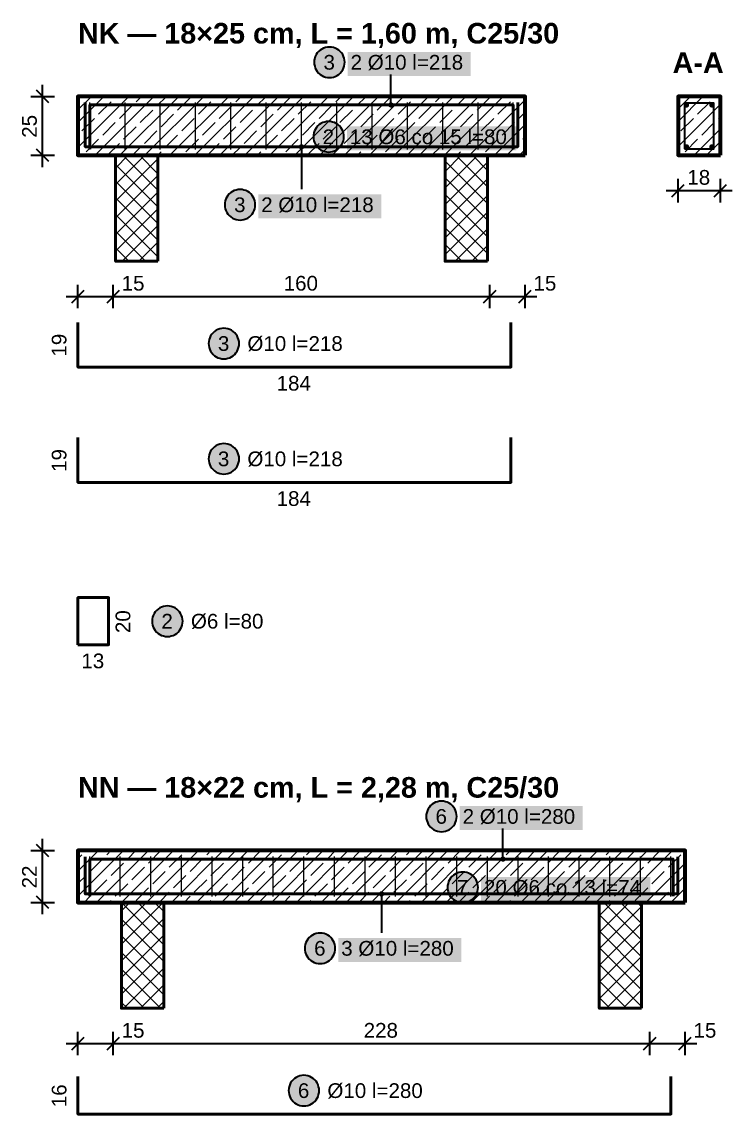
# Model space of a CAD drawing. Header units: metres. Extents: x 0.1 to 13.6, y -9.2 to -0.1.
# Drawn here: x 4.792 to 7.81, y -4.7 to -0.058 of the extents above; entities that cross this region are included whole.
import ezdxf

# ---------------------------------------------------------------- set-up
doc = ezdxf.new("R2010")
doc.units = ezdxf.units.M
for name, color, linetype, lineweight in [('A-KRESKOWANIE', 8, 'Continuous', 18), ('A-MASKA', 7, 'Continuous', 18), ('A-OPISY', 2, 'Continuous', 25), ('K-KONSTR', 7, 'Continuous', 50), ('K-WYMIARY', 1, 'Continuous', 25), ('K-ZBROJENIE', 1, 'Continuous', 100), ('K-ZBROJENIE-OPIS', 2, 'Continuous', 25)]:
    doc.layers.add(name, color=color, linetype=linetype, lineweight=lineweight)
doc.styles.add('PL_ARIAL', font='arial.ttf')
doc.styles.add('PL_ARIAL_B', font='arialbd.ttf')

msp = doc.modelspace()

# ---------------------------------------------------------------- hatches: boundary and pattern name
at = {"layer": 'A-MASKA', "true_color": 0xffffff}
for points in [[(6.1762, -0.2873), (6.6988, -0.2873), (6.6988, -0.186), (6.1762, -0.186)], [(6.1728, -0.6038), (6.8922, -0.6038), (6.8922, -0.5025), (6.1728, -0.5025)], [(5.7962, -0.8927), (6.3188, -0.8927), (6.3188, -0.7915), (5.7962, -0.7915)], [(6.6522, -3.4923), (7.1748, -3.4923), (7.1748, -3.391), (6.6522, -3.391)], [(6.7428, -3.7938), (7.4622, -3.7938), (7.4622, -3.6925), (6.7428, -3.6925)], [(6.1362, -4.0528), (6.6588, -4.0528), (6.6588, -3.9515), (6.1362, -3.9515)]]:
    msp.add_hatch(color=7, dxfattribs=at).paths.add_polyline_path(points)
at = {"layer": 'K-ZBROJENIE', "true_color": 0x000000}
for points in [[(7.6273, -0.411), (7.6272, -0.4121), (7.627, -0.4132), (7.6268, -0.4143), (7.6264, -0.4153), (7.6259, -0.4163), (7.6254, -0.4173), (7.6247, -0.4181), (7.624, -0.419), (7.6231, -0.4197), (7.6223, -0.4204), (7.6213, -0.4209), (7.6203, -0.4214), (7.6193, -0.4218), (7.6182, -0.422), (7.6171, -0.4222), (7.616, -0.4223), (7.6149, -0.4222), (7.6138, -0.422), (7.6127, -0.4218), (7.6117, -0.4214), (7.6107, -0.4209), (7.6097, -0.4204), (7.6089, -0.4197), (7.608, -0.419), (7.6073, -0.4181), (7.6066, -0.4173), (7.6061, -0.4163), (7.6056, -0.4153), (7.6052, -0.4143), (7.605, -0.4132), (7.6048, -0.4121), (7.6048, -0.411), (7.6048, -0.4099), (7.605, -0.4088), (7.6052, -0.4077), (7.6056, -0.4067), (7.6061, -0.4057), (7.6066, -0.4047), (7.6073, -0.4039), (7.608, -0.403), (7.6089, -0.4023), (7.6097, -0.4016), (7.6107, -0.4011), (7.6117, -0.4006), (7.6127, -0.4002), (7.6138, -0.4), (7.6149, -0.3998), (7.616, -0.3998), (7.6171, -0.3998), (7.6182, -0.4), (7.6193, -0.4002), (7.6203, -0.4006), (7.6213, -0.4011), (7.6223, -0.4016), (7.6231, -0.4023), (7.624, -0.403), (7.6247, -0.4039), (7.6254, -0.4047), (7.6259, -0.4057), (7.6264, -0.4067), (7.6268, -0.4077), (7.627, -0.4088), (7.6272, -0.4099)], [(7.7353, -0.411), (7.7352, -0.4121), (7.735, -0.4132), (7.7348, -0.4143), (7.7344, -0.4153), (7.7339, -0.4163), (7.7334, -0.4173), (7.7327, -0.4181), (7.732, -0.419), (7.7311, -0.4197), (7.7303, -0.4204), (7.7293, -0.4209), (7.7283, -0.4214), (7.7273, -0.4218), (7.7262, -0.422), (7.7251, -0.4222), (7.724, -0.4223), (7.7229, -0.4222), (7.7218, -0.422), (7.7207, -0.4218), (7.7197, -0.4214), (7.7187, -0.4209), (7.7177, -0.4204), (7.7169, -0.4197), (7.716, -0.419), (7.7153, -0.4181), (7.7146, -0.4173), (7.7141, -0.4163), (7.7136, -0.4153), (7.7132, -0.4143), (7.713, -0.4132), (7.7128, -0.4121), (7.7128, -0.411), (7.7128, -0.4099), (7.713, -0.4088), (7.7132, -0.4077), (7.7136, -0.4067), (7.7141, -0.4057), (7.7146, -0.4047), (7.7153, -0.4039), (7.716, -0.403), (7.7169, -0.4023), (7.7177, -0.4016), (7.7187, -0.4011), (7.7197, -0.4006), (7.7207, -0.4002), (7.7218, -0.4), (7.7229, -0.3998), (7.724, -0.3998), (7.7251, -0.3998), (7.7262, -0.4), (7.7273, -0.4002), (7.7283, -0.4006), (7.7293, -0.4011), (7.7303, -0.4016), (7.7311, -0.4023), (7.732, -0.403), (7.7327, -0.4039), (7.7334, -0.4047), (7.7339, -0.4057), (7.7344, -0.4067), (7.7348, -0.4077), (7.735, -0.4088), (7.7352, -0.4099)], [(7.6273, -0.589), (7.6272, -0.5901), (7.627, -0.5912), (7.6268, -0.5923), (7.6264, -0.5933), (7.6259, -0.5943), (7.6254, -0.5953), (7.6247, -0.5961), (7.624, -0.597), (7.6231, -0.5977), (7.6223, -0.5984), (7.6213, -0.5989), (7.6203, -0.5994), (7.6193, -0.5998), (7.6182, -0.6), (7.6171, -0.6002), (7.616, -0.6002), (7.6149, -0.6002), (7.6138, -0.6), (7.6127, -0.5998), (7.6117, -0.5994), (7.6107, -0.5989), (7.6097, -0.5984), (7.6089, -0.5977), (7.608, -0.597), (7.6073, -0.5961), (7.6066, -0.5953), (7.6061, -0.5943), (7.6056, -0.5933), (7.6052, -0.5923), (7.605, -0.5912), (7.6048, -0.5901), (7.6048, -0.589), (7.6048, -0.5879), (7.605, -0.5868), (7.6052, -0.5857), (7.6056, -0.5847), (7.6061, -0.5837), (7.6066, -0.5827), (7.6073, -0.5819), (7.608, -0.581), (7.6089, -0.5803), (7.6097, -0.5796), (7.6107, -0.5791), (7.6117, -0.5786), (7.6127, -0.5782), (7.6138, -0.578), (7.6149, -0.5778), (7.616, -0.5777), (7.6171, -0.5778), (7.6182, -0.578), (7.6193, -0.5782), (7.6203, -0.5786), (7.6213, -0.5791), (7.6223, -0.5796), (7.6231, -0.5803), (7.624, -0.581), (7.6247, -0.5819), (7.6254, -0.5827), (7.6259, -0.5837), (7.6264, -0.5847), (7.6268, -0.5857), (7.627, -0.5868), (7.6272, -0.5879)], [(7.7353, -0.589), (7.7352, -0.5901), (7.735, -0.5912), (7.7348, -0.5923), (7.7344, -0.5933), (7.7339, -0.5943), (7.7334, -0.5953), (7.7327, -0.5961), (7.732, -0.597), (7.7311, -0.5977), (7.7303, -0.5984), (7.7293, -0.5989), (7.7283, -0.5994), (7.7273, -0.5998), (7.7262, -0.6), (7.7251, -0.6002), (7.724, -0.6002), (7.7229, -0.6002), (7.7218, -0.6), (7.7207, -0.5998), (7.7197, -0.5994), (7.7187, -0.5989), (7.7177, -0.5984), (7.7169, -0.5977), (7.716, -0.597), (7.7153, -0.5961), (7.7146, -0.5953), (7.7141, -0.5943), (7.7136, -0.5933), (7.7132, -0.5923), (7.713, -0.5912), (7.7128, -0.5901), (7.7128, -0.589), (7.7128, -0.5879), (7.713, -0.5868), (7.7132, -0.5857), (7.7136, -0.5847), (7.7141, -0.5837), (7.7146, -0.5827), (7.7153, -0.5819), (7.716, -0.581), (7.7169, -0.5803), (7.7177, -0.5796), (7.7187, -0.5791), (7.7197, -0.5786), (7.7207, -0.5782), (7.7218, -0.578), (7.7229, -0.5778), (7.724, -0.5777), (7.7251, -0.5778), (7.7262, -0.578), (7.7273, -0.5782), (7.7283, -0.5786), (7.7293, -0.5791), (7.7303, -0.5796), (7.7311, -0.5803), (7.732, -0.581), (7.7327, -0.5819), (7.7334, -0.5827), (7.7339, -0.5837), (7.7344, -0.5847), (7.7348, -0.5857), (7.735, -0.5868), (7.7352, -0.5879)]]:
    msp.add_hatch(color=7, dxfattribs=at).paths.add_polyline_path(points)
at = {"layer": 'K-ZBROJENIE-OPIS', "true_color": 0xffffff}
for points in [[(6.1637, -0.2298), (6.1632, -0.2213), (6.1615, -0.2129), (6.1588, -0.2049), (6.155, -0.1973), (6.1503, -0.1902), (6.1447, -0.1838), (6.1383, -0.1782), (6.1312, -0.1735), (6.1236, -0.1697), (6.1156, -0.167), (6.1072, -0.1653), (6.0987, -0.1648), (6.0903, -0.1653), (6.0819, -0.167), (6.0739, -0.1697), (6.0662, -0.1735), (6.0592, -0.1782), (6.0528, -0.1838), (6.0472, -0.1902), (6.0425, -0.1973), (6.0387, -0.2049), (6.036, -0.2129), (6.0343, -0.2213), (6.0337, -0.2298), (6.0343, -0.2382), (6.036, -0.2466), (6.0387, -0.2546), (6.0425, -0.2623), (6.0472, -0.2693), (6.0528, -0.2757), (6.0592, -0.2813), (6.0662, -0.286), (6.0739, -0.2898), (6.0819, -0.2925), (6.0903, -0.2942), (6.0987, -0.2948), (6.1072, -0.2942), (6.1156, -0.2925), (6.1236, -0.2898), (6.1312, -0.286), (6.1383, -0.2813), (6.1447, -0.2757), (6.1503, -0.2693), (6.155, -0.2623), (6.1588, -0.2546), (6.1615, -0.2466), (6.1632, -0.2382)], [(6.1603, -0.5463), (6.1597, -0.5378), (6.1581, -0.5294), (6.1553, -0.5214), (6.1516, -0.5138), (6.1468, -0.5067), (6.1412, -0.5003), (6.1348, -0.4947), (6.1278, -0.49), (6.1202, -0.4862), (6.1121, -0.4835), (6.1038, -0.4818), (6.0953, -0.4813), (6.0868, -0.4818), (6.0785, -0.4835), (6.0704, -0.4862), (6.0628, -0.49), (6.0557, -0.4947), (6.0493, -0.5003), (6.0437, -0.5067), (6.039, -0.5138), (6.0352, -0.5214), (6.0325, -0.5294), (6.0308, -0.5378), (6.0303, -0.5463), (6.0308, -0.5547), (6.0325, -0.5631), (6.0352, -0.5711), (6.039, -0.5788), (6.0437, -0.5858), (6.0493, -0.5922), (6.0557, -0.5978), (6.0628, -0.6025), (6.0704, -0.6063), (6.0785, -0.609), (6.0868, -0.6107), (6.0953, -0.6113), (6.1038, -0.6107), (6.1121, -0.609), (6.1202, -0.6063), (6.1278, -0.6025), (6.1348, -0.5978), (6.1412, -0.5922), (6.1468, -0.5858), (6.1516, -0.5788), (6.1553, -0.5711), (6.1581, -0.5631), (6.1597, -0.5547)], [(5.7837, -0.8352), (5.7832, -0.8268), (5.7815, -0.8184), (5.7788, -0.8104), (5.775, -0.8027), (5.7703, -0.7957), (5.7647, -0.7893), (5.7583, -0.7837), (5.7512, -0.779), (5.7436, -0.7752), (5.7356, -0.7725), (5.7272, -0.7708), (5.7187, -0.7702), (5.7103, -0.7708), (5.7019, -0.7725), (5.6939, -0.7752), (5.6862, -0.779), (5.6792, -0.7837), (5.6728, -0.7893), (5.6672, -0.7957), (5.6625, -0.8027), (5.6587, -0.8104), (5.656, -0.8184), (5.6543, -0.8268), (5.6537, -0.8352), (5.6543, -0.8437), (5.656, -0.8521), (5.6587, -0.8601), (5.6625, -0.8678), (5.6672, -0.8748), (5.6728, -0.8812), (5.6792, -0.8868), (5.6862, -0.8915), (5.6939, -0.8953), (5.7019, -0.898), (5.7103, -0.8997), (5.7187, -0.9002), (5.7272, -0.8997), (5.7356, -0.898), (5.7436, -0.8953), (5.7512, -0.8915), (5.7583, -0.8868), (5.7647, -0.8812), (5.7703, -0.8748), (5.775, -0.8678), (5.7788, -0.8601), (5.7815, -0.8521), (5.7832, -0.8437)], [(5.715, -1.425), (5.7144, -1.4165), (5.7128, -1.4082), (5.7101, -1.4001), (5.7063, -1.3925), (5.7016, -1.3854), (5.696, -1.379), (5.6896, -1.3734), (5.6825, -1.3687), (5.6749, -1.3649), (5.6668, -1.3622), (5.6585, -1.3606), (5.65, -1.36), (5.6415, -1.3606), (5.6332, -1.3622), (5.6251, -1.3649), (5.6175, -1.3687), (5.6104, -1.3734), (5.604, -1.379), (5.5984, -1.3854), (5.5937, -1.3925), (5.5899, -1.4001), (5.5872, -1.4082), (5.5856, -1.4165), (5.585, -1.425), (5.5856, -1.4335), (5.5872, -1.4418), (5.5899, -1.4499), (5.5937, -1.4575), (5.5984, -1.4646), (5.604, -1.471), (5.6104, -1.4766), (5.6175, -1.4813), (5.6251, -1.4851), (5.6332, -1.4878), (5.6415, -1.4894), (5.65, -1.49), (5.6585, -1.4894), (5.6668, -1.4878), (5.6749, -1.4851), (5.6825, -1.4813), (5.6896, -1.4766), (5.696, -1.471), (5.7016, -1.4646), (5.7063, -1.4575), (5.7101, -1.4499), (5.7128, -1.4418), (5.7144, -1.4335)], [(5.715, -1.915), (5.7144, -1.9065), (5.7128, -1.8982), (5.7101, -1.8901), (5.7063, -1.8825), (5.7016, -1.8754), (5.696, -1.869), (5.6896, -1.8634), (5.6825, -1.8587), (5.6749, -1.8549), (5.6668, -1.8522), (5.6585, -1.8506), (5.65, -1.85), (5.6415, -1.8506), (5.6332, -1.8522), (5.6251, -1.8549), (5.6175, -1.8587), (5.6104, -1.8634), (5.604, -1.869), (5.5984, -1.8754), (5.5937, -1.8825), (5.5899, -1.8901), (5.5872, -1.8982), (5.5856, -1.9065), (5.585, -1.915), (5.5856, -1.9235), (5.5872, -1.9318), (5.5899, -1.9399), (5.5937, -1.9475), (5.5984, -1.9546), (5.604, -1.961), (5.6104, -1.9666), (5.6175, -1.9713), (5.6251, -1.9751), (5.6332, -1.9778), (5.6415, -1.9794), (5.65, -1.98), (5.6585, -1.9794), (5.6668, -1.9778), (5.6749, -1.9751), (5.6825, -1.9713), (5.6896, -1.9666), (5.696, -1.961), (5.7016, -1.9546), (5.7063, -1.9475), (5.7101, -1.9399), (5.7128, -1.9318), (5.7144, -1.9235)], [(5.475, -2.605), (5.4744, -2.5965), (5.4728, -2.5882), (5.4701, -2.5801), (5.4663, -2.5725), (5.4616, -2.5654), (5.456, -2.559), (5.4496, -2.5534), (5.4425, -2.5487), (5.4349, -2.5449), (5.4268, -2.5422), (5.4185, -2.5406), (5.41, -2.54), (5.4015, -2.5406), (5.3932, -2.5422), (5.3851, -2.5449), (5.3775, -2.5487), (5.3704, -2.5534), (5.364, -2.559), (5.3584, -2.5654), (5.3537, -2.5725), (5.3499, -2.5801), (5.3472, -2.5882), (5.3456, -2.5965), (5.345, -2.605), (5.3456, -2.6135), (5.3472, -2.6218), (5.3499, -2.6299), (5.3537, -2.6375), (5.3584, -2.6446), (5.364, -2.651), (5.3704, -2.6566), (5.3775, -2.6613), (5.3851, -2.6651), (5.3932, -2.6678), (5.4015, -2.6694), (5.41, -2.67), (5.4185, -2.6694), (5.4268, -2.6678), (5.4349, -2.6651), (5.4425, -2.6613), (5.4496, -2.6566), (5.456, -2.651), (5.4616, -2.6446), (5.4663, -2.6375), (5.4701, -2.6299), (5.4728, -2.6218), (5.4744, -2.6135)], [(6.6397, -3.4348), (6.6392, -3.4263), (6.6375, -3.4179), (6.6348, -3.4099), (6.631, -3.4022), (6.6263, -3.3952), (6.6207, -3.3888), (6.6143, -3.3832), (6.6072, -3.3785), (6.5996, -3.3747), (6.5916, -3.372), (6.5832, -3.3703), (6.5747, -3.3698), (6.5663, -3.3703), (6.5579, -3.372), (6.5499, -3.3747), (6.5422, -3.3785), (6.5352, -3.3832), (6.5288, -3.3888), (6.5232, -3.3952), (6.5185, -3.4022), (6.5147, -3.4099), (6.512, -3.4179), (6.5103, -3.4263), (6.5097, -3.4348), (6.5103, -3.4432), (6.512, -3.4516), (6.5147, -3.4596), (6.5185, -3.4673), (6.5232, -3.4743), (6.5288, -3.4807), (6.5352, -3.4863), (6.5422, -3.491), (6.5499, -3.4948), (6.5579, -3.4975), (6.5663, -3.4992), (6.5747, -3.4998), (6.5832, -3.4992), (6.5916, -3.4975), (6.5996, -3.4948), (6.6072, -3.491), (6.6143, -3.4863), (6.6207, -3.4807), (6.6263, -3.4743), (6.631, -3.4673), (6.6348, -3.4596), (6.6375, -3.4516), (6.6392, -3.4432)], [(6.7303, -3.7363), (6.7297, -3.7278), (6.7281, -3.7194), (6.7253, -3.7114), (6.7216, -3.7038), (6.7168, -3.6967), (6.7112, -3.6903), (6.7048, -3.6847), (6.6978, -3.68), (6.6902, -3.6762), (6.6821, -3.6735), (6.6738, -3.6718), (6.6653, -3.6713), (6.6568, -3.6718), (6.6485, -3.6735), (6.6404, -3.6762), (6.6328, -3.68), (6.6257, -3.6847), (6.6193, -3.6903), (6.6137, -3.6967), (6.609, -3.7038), (6.6052, -3.7114), (6.6025, -3.7194), (6.6008, -3.7278), (6.6003, -3.7363), (6.6008, -3.7447), (6.6025, -3.7531), (6.6052, -3.7611), (6.609, -3.7688), (6.6137, -3.7758), (6.6193, -3.7822), (6.6257, -3.7878), (6.6328, -3.7925), (6.6404, -3.7963), (6.6485, -3.799), (6.6568, -3.8007), (6.6653, -3.8013), (6.6738, -3.8007), (6.6821, -3.799), (6.6902, -3.7963), (6.6978, -3.7925), (6.7048, -3.7878), (6.7112, -3.7822), (6.7168, -3.7758), (6.7216, -3.7688), (6.7253, -3.7611), (6.7281, -3.7531), (6.7297, -3.7447)], [(6.1237, -3.9953), (6.1232, -3.9868), (6.1215, -3.9784), (6.1188, -3.9704), (6.115, -3.9628), (6.1103, -3.9557), (6.1047, -3.9493), (6.0983, -3.9437), (6.0912, -3.939), (6.0836, -3.9352), (6.0756, -3.9325), (6.0672, -3.9308), (6.0587, -3.9303), (6.0503, -3.9308), (6.0419, -3.9325), (6.0339, -3.9352), (6.0262, -3.939), (6.0192, -3.9437), (6.0128, -3.9493), (6.0072, -3.9557), (6.0025, -3.9628), (5.9987, -3.9704), (5.996, -3.9784), (5.9943, -3.9868), (5.9937, -3.9953), (5.9943, -4.0037), (5.996, -4.0121), (5.9987, -4.0201), (6.0025, -4.0278), (6.0072, -4.0348), (6.0128, -4.0412), (6.0192, -4.0468), (6.0262, -4.0515), (6.0339, -4.0553), (6.0419, -4.058), (6.0503, -4.0597), (6.0587, -4.0603), (6.0672, -4.0597), (6.0756, -4.058), (6.0836, -4.0553), (6.0912, -4.0515), (6.0983, -4.0468), (6.1047, -4.0412), (6.1103, -4.0348), (6.115, -4.0278), (6.1188, -4.0201), (6.1215, -4.0121), (6.1232, -4.0037)], [(6.055, -4.6), (6.0544, -4.5915), (6.0528, -4.5832), (6.0501, -4.5751), (6.0463, -4.5675), (6.0416, -4.5604), (6.036, -4.554), (6.0296, -4.5484), (6.0225, -4.5437), (6.0149, -4.5399), (6.0068, -4.5372), (5.9985, -4.5356), (5.99, -4.535), (5.9815, -4.5356), (5.9732, -4.5372), (5.9651, -4.5399), (5.9575, -4.5437), (5.9504, -4.5484), (5.944, -4.554), (5.9384, -4.5604), (5.9337, -4.5675), (5.9299, -4.5751), (5.9272, -4.5832), (5.9256, -4.5915), (5.925, -4.6), (5.9256, -4.6085), (5.9272, -4.6168), (5.9299, -4.6249), (5.9337, -4.6325), (5.9384, -4.6396), (5.944, -4.646), (5.9504, -4.6516), (5.9575, -4.6563), (5.9651, -4.6601), (5.9732, -4.6628), (5.9815, -4.6644), (5.99, -4.665), (5.9985, -4.6644), (6.0068, -4.6628), (6.0149, -4.6601), (6.0225, -4.6563), (6.0296, -4.6516), (6.036, -4.646), (6.0416, -4.6396), (6.0463, -4.6325), (6.0501, -4.6249), (6.0528, -4.6168), (6.0544, -4.6085)]]:
    msp.add_hatch(color=7, dxfattribs=at).paths.add_polyline_path(points)
at = {"layer": 'K-ZBROJENIE-OPIS', "true_color": 0x000000}
for points in [[(6.3713, -0.411), (6.3709, -0.4081), (6.3697, -0.4054), (6.368, -0.403), (6.3656, -0.4013), (6.3629, -0.4001), (6.36, -0.3998), (6.3571, -0.4001), (6.3544, -0.4013), (6.352, -0.403), (6.3503, -0.4054), (6.3491, -0.4081), (6.3488, -0.411), (6.3491, -0.4139), (6.3503, -0.4166), (6.352, -0.419), (6.3544, -0.4207), (6.3571, -0.4219), (6.36, -0.4223), (6.3629, -0.4219), (6.3656, -0.4207), (6.368, -0.419), (6.3697, -0.4166), (6.3709, -0.4139)], [(5.9913, -0.589), (5.9909, -0.5861), (5.9897, -0.5834), (5.988, -0.581), (5.9856, -0.5793), (5.9829, -0.5781), (5.98, -0.5777), (5.9771, -0.5781), (5.9744, -0.5793), (5.972, -0.581), (5.9703, -0.5834), (5.9691, -0.5861), (5.9688, -0.589), (5.9691, -0.5919), (5.9703, -0.5946), (5.972, -0.597), (5.9744, -0.5987), (5.9771, -0.5999), (5.98, -0.6002), (5.9829, -0.5999), (5.9856, -0.5987), (5.988, -0.597), (5.9897, -0.5946), (5.9909, -0.5919)], [(6.8473, -3.616), (6.8469, -3.6131), (6.8457, -3.6104), (6.844, -3.608), (6.8416, -3.6063), (6.8389, -3.6051), (6.836, -3.6048), (6.8331, -3.6051), (6.8304, -3.6063), (6.828, -3.608), (6.8263, -3.6104), (6.8251, -3.6131), (6.8247, -3.616), (6.8251, -3.6189), (6.8263, -3.6216), (6.828, -3.624), (6.8304, -3.6257), (6.8331, -3.6269), (6.836, -3.6273), (6.8389, -3.6269), (6.8416, -3.6257), (6.844, -3.624), (6.8457, -3.6216), (6.8469, -3.6189)], [(6.3313, -3.764), (6.3309, -3.7611), (6.3297, -3.7584), (6.328, -3.756), (6.3256, -3.7543), (6.3229, -3.7531), (6.32, -3.7528), (6.3171, -3.7531), (6.3144, -3.7543), (6.312, -3.756), (6.3103, -3.7584), (6.3091, -3.7611), (6.3087, -3.764), (6.3091, -3.7669), (6.3103, -3.7696), (6.312, -3.772), (6.3144, -3.7737), (6.3171, -3.7749), (6.32, -3.7753), (6.3229, -3.7749), (6.3256, -3.7737), (6.328, -3.772), (6.3297, -3.7696), (6.3309, -3.7669)]]:
    msp.add_hatch(color=7, dxfattribs=at).paths.add_polyline_path(points)

# ---------------------------------------------------------------- linework, layer by layer
at = {"layer": 'A-KRESKOWANIE', "lineweight": 25, "ltscale": 0.025}
for points in [[(5.03, -0.5915), (5.2465, -0.375)], [(5.03, -0.4854), (5.1404, -0.375)], [(5.03, -0.3794), (5.0344, -0.375)], [(5.03, -0.4324), (5.0823, -0.3801)], [(5.1026, -0.625), (5.3526, -0.375)], [(5.1177, -0.4508), (5.1707, -0.3977)], [(5.1884, -0.3801), (5.1935, -0.375)], [(5.2061, -0.4685), (5.2591, -0.4154)], [(5.2086, -0.625), (5.4586, -0.375)], [(5.2768, -0.3977), (5.2995, -0.375)], [(5.3147, -0.625), (5.5647, -0.375)], [(5.3652, -0.4154), (5.4056, -0.375)], [(5.4208, -0.625), (5.6708, -0.375)], [(5.4536, -0.4331), (5.5066, -0.3801)], [(5.5268, -0.625), (5.7768, -0.375)], [(5.5419, -0.4508), (5.595, -0.3977)], [(5.6127, -0.3801), (5.6177, -0.375)], [(5.6303, -0.4685), (5.6834, -0.4154)], [(5.6329, -0.625), (5.8829, -0.375)], [(5.701, -0.3977), (5.7238, -0.375)], [(5.739, -0.625), (5.989, -0.375)], [(5.7894, -0.4154), (5.8299, -0.375)], [(5.845, -0.625), (6.095, -0.375)], [(5.8778, -0.4331), (5.9309, -0.3801)], [(5.9511, -0.625), (6.2011, -0.375)], [(5.9662, -0.4508), (6.0192, -0.3977)], [(6.0369, -0.3801), (6.042, -0.375)], [(6.0546, -0.4685), (6.1076, -0.4154)], [(6.0572, -0.625), (6.3072, -0.375)], [(6.1253, -0.3977), (6.1481, -0.375)], [(6.1632, -0.625), (6.4132, -0.375)], [(6.2137, -0.4154), (6.2541, -0.375)], [(6.2693, -0.625), (6.5193, -0.375)], [(6.3021, -0.4331), (6.3551, -0.3801)], [(6.3754, -0.625), (6.6254, -0.375)], [(6.3905, -0.4508), (6.4435, -0.3977)], [(6.4612, -0.3801), (6.4663, -0.375)], [(6.4789, -0.4685), (6.5319, -0.4154)], [(6.4814, -0.625), (6.7314, -0.375)], [(6.5496, -0.3977), (6.5723, -0.375)], [(6.5875, -0.625), (6.8375, -0.375)], [(6.638, -0.4154), (6.6784, -0.375)], [(6.6936, -0.625), (6.93, -0.3886)], [(6.7264, -0.4331), (6.7794, -0.3801)], [(6.8147, -0.4508), (6.8678, -0.3977)], [(6.8855, -0.3801), (6.8905, -0.375)], [(7.58, -0.481), (7.686, -0.375)], [(7.58, -0.428), (7.6279, -0.3801)], [(7.58, -0.5871), (7.76, -0.4071)], [(7.6633, -0.4508), (7.7163, -0.3977)], [(7.734, -0.3801), (7.7391, -0.375)], [(5.2945, -0.4861), (5.3475, -0.4331)], [(5.3829, -0.5038), (5.4359, -0.4508)], [(5.7187, -0.4861), (5.7718, -0.4331)], [(5.8071, -0.5038), (5.8601, -0.4508)], [(6.143, -0.4861), (6.196, -0.4331)], [(6.2314, -0.5038), (6.2844, -0.4508)], [(6.5673, -0.4861), (6.6203, -0.4331)], [(6.6556, -0.5038), (6.7087, -0.4508)], [(6.9031, -0.4685), (6.93, -0.4416)], [(7.7517, -0.4685), (7.76, -0.4601)], [(5.047, -0.5215), (5.1, -0.4685)], [(5.1354, -0.5392), (5.1884, -0.4861)], [(5.2238, -0.5568), (5.2768, -0.5038)], [(5.4712, -0.5215), (5.5243, -0.4685)], [(5.5596, -0.5392), (5.6127, -0.4861)], [(5.648, -0.5568), (5.701, -0.5038)], [(5.8955, -0.5215), (5.9485, -0.4685)], [(5.9839, -0.5392), (6.0369, -0.4861)], [(6.0723, -0.5568), (6.1253, -0.5038)], [(6.3198, -0.5215), (6.3728, -0.4685)], [(6.4082, -0.5392), (6.4612, -0.4861)], [(6.4965, -0.5568), (6.5496, -0.5038)], [(6.744, -0.5215), (6.7971, -0.4685)], [(6.7996, -0.625), (6.93, -0.4946)], [(6.8324, -0.5392), (6.8855, -0.4861)], [(7.5926, -0.5215), (7.6456, -0.4685)], [(7.6809, -0.5392), (7.734, -0.4861)], [(5.0647, -0.6099), (5.1177, -0.5568)], [(5.3121, -0.5745), (5.3652, -0.5215)], [(5.4005, -0.5922), (5.4536, -0.5392)], [(5.4889, -0.6099), (5.5419, -0.5568)], [(5.7364, -0.5745), (5.7894, -0.5215)], [(5.8248, -0.5922), (5.8778, -0.5392)], [(5.9132, -0.6099), (5.9662, -0.5568)], [(6.1607, -0.5745), (6.2137, -0.5215)], [(6.2491, -0.5922), (6.3021, -0.5392)], [(6.3374, -0.6099), (6.3905, -0.5568)], [(6.5849, -0.5745), (6.638, -0.5215)], [(6.6733, -0.5922), (6.7264, -0.5392)], [(6.7617, -0.6099), (6.8147, -0.5568)], [(6.9208, -0.5568), (6.93, -0.5477)], [(7.6102, -0.6099), (7.6633, -0.5568)], [(7.6481, -0.625), (7.76, -0.5131)], [(5.1556, -0.625), (5.2061, -0.5745)], [(5.2617, -0.625), (5.2945, -0.5922)], [(5.5799, -0.625), (5.6303, -0.5745)], [(5.6859, -0.625), (5.7187, -0.5922)], [(6.0041, -0.625), (6.0546, -0.5745)], [(6.1102, -0.625), (6.143, -0.5922)], [(6.4284, -0.625), (6.4789, -0.5745)], [(6.5345, -0.625), (6.5673, -0.5922)], [(6.8527, -0.625), (6.9031, -0.5745)], [(6.9057, -0.625), (6.93, -0.6007)], [(7.7012, -0.625), (7.7517, -0.5745)], [(5.19, -0.7497), (5.3147, -0.625)], [(5.19, -0.679), (5.244, -0.625)], [(5.19, -0.8204), (5.37, -0.6404)], [(5.37, -0.7738), (5.2212, -0.625)], [(5.37, -0.7031), (5.2919, -0.625)], [(5.37, -0.6324), (5.3626, -0.625)], [(5.3677, -0.625), (5.3829, -0.6099)], [(5.792, -0.625), (5.8071, -0.6099)], [(6.2163, -0.625), (6.2314, -0.6099)], [(6.59, -0.7639), (6.7289, -0.625)], [(6.59, -0.6932), (6.6582, -0.625)], [(6.77, -0.7596), (6.6354, -0.625)], [(6.6405, -0.625), (6.6556, -0.6099)], [(6.77, -0.6889), (6.7061, -0.625)], [(7.7542, -0.625), (7.76, -0.6192)], [(5.37, -0.8445), (5.19, -0.6645)], [(6.77, -0.8303), (6.59, -0.6503)], [(6.59, -0.8346), (6.77, -0.6546)], [(5.19, -0.8911), (5.37, -0.7111)], [(5.37, -0.9152), (5.19, -0.7352)], [(6.77, -0.901), (6.59, -0.721)], [(6.59, -0.9053), (6.77, -0.7253)], [(5.19, -0.9618), (5.37, -0.7818)], [(5.37, -0.9859), (5.19, -0.8059)], [(6.77, -0.9717), (6.59, -0.7917)], [(6.59, -0.976), (6.77, -0.796)], [(5.19, -1.0325), (5.37, -0.8525)], [(5.37, -1.0566), (5.19, -0.8766)], [(6.77, -1.0424), (6.59, -0.8624)], [(6.59, -1.0468), (6.77, -0.8668)], [(5.2183, -1.075), (5.37, -0.9233)], [(5.3176, -1.075), (5.19, -0.9474)], [(6.7319, -1.075), (6.59, -0.9331)], [(6.6325, -1.075), (6.77, -0.9375)], [(5.2469, -1.075), (5.19, -1.0181)], [(5.289, -1.075), (5.37, -0.994)], [(6.6611, -1.075), (6.59, -1.0039)], [(6.7032, -1.075), (6.77, -1.0082)], [(5.3597, -1.075), (5.37, -1.0647)], [(6.5904, -1.075), (6.59, -1.0746)], [(5.03, -3.7735), (5.2235, -3.58)], [(5.03, -3.6674), (5.1174, -3.58)], [(5.03, -3.6144), (5.047, -3.5974)], [(5.0823, -3.6681), (5.1354, -3.6151)], [(5.1095, -3.8), (5.3295, -3.58)], [(5.153, -3.5974), (5.1704, -3.58)], [(5.2156, -3.8), (5.4356, -3.58)], [(5.2414, -3.6151), (5.2765, -3.58)], [(5.3217, -3.8), (5.5417, -3.58)], [(5.3298, -3.6328), (5.3826, -3.58)], [(5.4182, -3.6504), (5.4712, -3.5974)], [(5.4277, -3.8), (5.6477, -3.58)], [(5.5066, -3.6681), (5.5596, -3.6151)], [(5.5338, -3.8), (5.7538, -3.58)], [(5.5773, -3.5974), (5.5947, -3.58)], [(5.6399, -3.8), (5.8599, -3.58)], [(5.6657, -3.6151), (5.7008, -3.58)], [(5.7459, -3.8), (5.9659, -3.58)], [(5.7541, -3.6328), (5.8068, -3.58)], [(5.8425, -3.6504), (5.8955, -3.5974)], [(5.852, -3.8), (6.072, -3.58)], [(5.9309, -3.6681), (5.9839, -3.6151)], [(5.9581, -3.8), (6.1781, -3.58)], [(6.0016, -3.5974), (6.019, -3.58)], [(6.0641, -3.8), (6.2841, -3.58)], [(6.09, -3.6151), (6.125, -3.58)], [(6.1702, -3.8), (6.3902, -3.58)], [(6.1783, -3.6328), (6.2311, -3.58)], [(6.2667, -3.6504), (6.3198, -3.5974)], [(6.2763, -3.8), (6.4963, -3.58)], [(6.3551, -3.6681), (6.4082, -3.6151)], [(6.3823, -3.8), (6.6023, -3.58)], [(6.4258, -3.5974), (6.4432, -3.58)], [(6.4884, -3.8), (6.7084, -3.58)], [(6.5142, -3.6151), (6.5493, -3.58)], [(6.5945, -3.8), (6.8145, -3.58)], [(6.6026, -3.6328), (6.6554, -3.58)], [(6.691, -3.6504), (6.744, -3.5974)], [(6.7005, -3.8), (6.9205, -3.58)], [(6.7794, -3.6681), (6.8324, -3.6151)], [(6.8066, -3.8), (7.0266, -3.58)], [(6.8501, -3.5974), (6.8675, -3.58)], [(6.9127, -3.8), (7.1327, -3.58)], [(6.9385, -3.6151), (6.9736, -3.58)], [(7.0187, -3.8), (7.2387, -3.58)], [(7.0269, -3.6328), (7.0796, -3.58)], [(7.1153, -3.6504), (7.1683, -3.5974)], [(7.1248, -3.8), (7.3448, -3.58)], [(7.2037, -3.6681), (7.2567, -3.6151)], [(7.2309, -3.8), (7.4509, -3.58)], [(7.2744, -3.5974), (7.2918, -3.58)], [(7.3369, -3.8), (7.5569, -3.58)], [(7.3627, -3.6151), (7.3978, -3.58)], [(7.4511, -3.6328), (7.5039, -3.58)], [(7.5395, -3.6504), (7.5926, -3.5974)], [(5.1707, -3.6858), (5.2238, -3.6328)], [(5.2591, -3.7035), (5.3121, -3.6504)], [(5.595, -3.6858), (5.648, -3.6328)], [(5.6834, -3.7035), (5.7364, -3.6504)], [(6.0192, -3.6858), (6.0723, -3.6328)], [(6.1076, -3.7035), (6.1607, -3.6504)], [(6.4435, -3.6858), (6.4965, -3.6328)], [(6.5319, -3.7035), (6.5849, -3.6504)], [(6.8678, -3.6858), (6.9208, -3.6328)], [(6.9562, -3.7035), (7.0092, -3.6504)], [(7.292, -3.6858), (7.3451, -3.6328)], [(7.3804, -3.7035), (7.4335, -3.6504)], [(7.443, -3.8), (7.61, -3.633)], [(5.03, -3.7204), (5.0647, -3.6858)], [(5.1, -3.7565), (5.153, -3.7035)], [(5.3475, -3.7211), (5.4005, -3.6681)], [(5.4359, -3.7388), (5.4889, -3.6858)], [(5.5243, -3.7565), (5.5773, -3.7035)], [(5.7718, -3.7211), (5.8248, -3.6681)], [(5.8601, -3.7388), (5.9132, -3.6858)], [(5.9485, -3.7565), (6.0016, -3.7035)], [(6.196, -3.7211), (6.2491, -3.6681)], [(6.2844, -3.7388), (6.3374, -3.6858)], [(6.3728, -3.7565), (6.4258, -3.7035)], [(6.6203, -3.7211), (6.6733, -3.6681)], [(6.7087, -3.7388), (6.7617, -3.6858)], [(6.7971, -3.7565), (6.8501, -3.7035)], [(7.0446, -3.7211), (7.0976, -3.6681)], [(7.1329, -3.7388), (7.186, -3.6858)], [(7.2213, -3.7565), (7.2744, -3.7035)], [(7.4688, -3.7211), (7.5218, -3.6681)], [(7.5572, -3.7388), (7.61, -3.686)], [(5.1884, -3.7742), (5.2414, -3.7211)], [(5.2768, -3.7919), (5.3298, -3.7388)], [(5.3747, -3.8), (5.4182, -3.7565)], [(5.6127, -3.7742), (5.6657, -3.7211)], [(5.701, -3.7919), (5.7541, -3.7388)], [(5.799, -3.8), (5.8425, -3.7565)], [(6.0369, -3.7742), (6.09, -3.7211)], [(6.1253, -3.7919), (6.1783, -3.7388)], [(6.2232, -3.8), (6.2667, -3.7565)], [(6.4612, -3.7742), (6.5142, -3.7211)], [(6.5496, -3.7919), (6.6026, -3.7388)], [(6.6475, -3.8), (6.691, -3.7565)], [(6.8855, -3.7742), (6.9385, -3.7211)], [(6.9738, -3.7919), (7.0269, -3.7388)], [(7.0718, -3.8), (7.1153, -3.7565)], [(7.3097, -3.7742), (7.3627, -3.7211)], [(7.3981, -3.7919), (7.4511, -3.7388)], [(7.496, -3.8), (7.5395, -3.7565)], [(7.5491, -3.8), (7.61, -3.7391)], [(5.0565, -3.8), (5.0823, -3.7742)], [(5.1626, -3.8), (5.1707, -3.7919)], [(5.215, -3.9774), (5.3924, -3.8)], [(5.215, -3.9067), (5.3217, -3.8)], [(5.215, -3.836), (5.251, -3.8)], [(5.395, -3.9808), (5.215, -3.8008)], [(5.395, -3.9101), (5.2849, -3.8)], [(5.395, -3.8394), (5.3556, -3.8)], [(5.4808, -3.8), (5.5066, -3.7742)], [(5.5868, -3.8), (5.595, -3.7919)], [(5.905, -3.8), (5.9309, -3.7742)], [(6.0111, -3.8), (6.0192, -3.7919)], [(6.3293, -3.8), (6.3551, -3.7742)], [(6.4354, -3.8), (6.4435, -3.7919)], [(6.7536, -3.8), (6.7794, -3.7742)], [(6.8596, -3.8), (6.8678, -3.7919)], [(7.1778, -3.8), (7.2037, -3.7742)], [(7.245, -3.9273), (7.3723, -3.8)], [(7.245, -3.8566), (7.3016, -3.8)], [(7.425, -3.9602), (7.2648, -3.8)], [(7.2839, -3.8), (7.292, -3.7919)], [(7.425, -3.8895), (7.3355, -3.8)], [(7.425, -3.8188), (7.4062, -3.8)], [(7.6021, -3.8), (7.61, -3.7921)], [(7.245, -3.998), (7.425, -3.818)], [(7.425, -4.0309), (7.245, -3.8509)], [(5.215, -4.0481), (5.395, -3.8681)], [(5.395, -4.0515), (5.215, -3.8715)], [(7.245, -4.0687), (7.425, -3.8887)], [(5.215, -4.1188), (5.395, -3.9388)], [(5.395, -4.1222), (5.215, -3.9422)], [(7.425, -4.1016), (7.245, -3.9216)], [(7.245, -4.1394), (7.425, -3.9594)], [(5.215, -4.1895), (5.395, -4.0095)], [(5.395, -4.1929), (5.215, -4.0129)], [(7.425, -4.1723), (7.245, -3.9923)], [(7.245, -4.2101), (7.425, -4.0301)], [(5.3814, -4.25), (5.215, -4.0836)], [(5.2252, -4.25), (5.395, -4.0802)], [(7.425, -4.243), (7.245, -4.063)], [(7.2758, -4.25), (7.425, -4.1008)], [(5.3107, -4.25), (5.215, -4.1543)], [(5.2959, -4.25), (5.395, -4.1509)], [(7.3613, -4.25), (7.245, -4.1337)], [(7.3466, -4.25), (7.425, -4.1716)], [(5.3667, -4.25), (5.395, -4.2217)], [(7.2906, -4.25), (7.245, -4.2044)], [(5.2399, -4.25), (5.215, -4.2251)], [(7.4173, -4.25), (7.425, -4.2423)]]:
    msp.add_lwpolyline(points, dxfattribs=at)
at = {"layer": 'K-KONSTR', "lineweight": 70, "ltscale": 0.025}
for points in [[(6.93, -0.625), (6.93, -0.375), (5.03, -0.375), (5.03, -0.625)], [(7.76, -0.625), (7.76, -0.375), (7.58, -0.375), (7.58, -0.625)], [(7.61, -3.8), (7.61, -3.58), (5.03, -3.58), (5.03, -3.8)]]:
    msp.add_lwpolyline(points, close=True, dxfattribs=at)
at = {"layer": 'K-KONSTR', "lineweight": 50, "ltscale": 0.025}
for points in [[(5.37, -1.075), (5.37, -0.625), (5.19, -0.625), (5.19, -1.075)], [(6.77, -1.075), (6.77, -0.625), (6.59, -0.625), (6.59, -1.075)], [(5.395, -4.25), (5.395, -3.8), (5.215, -3.8), (5.215, -4.25)], [(7.425, -4.25), (7.425, -3.8), (7.245, -3.8), (7.245, -4.25)]]:
    msp.add_lwpolyline(points, close=True, dxfattribs=at)
at = {"layer": 'K-WYMIARY', "lineweight": 35, "ltscale": 0.025}
for points in [[(4.9065, -0.4015), (4.8535, -0.3485)], [(4.88, -0.675), (4.88, -0.325)], [(4.83, -0.375), (4.93, -0.375)], [(4.9065, -0.6515), (4.8535, -0.5985)], [(4.83, -0.625), (4.93, -0.625)], [(7.58, -0.825), (7.58, -0.725)], [(7.76, -0.825), (7.76, -0.725)], [(7.53, -0.775), (7.81, -0.775)], [(7.5535, -0.8015), (7.6065, -0.7485)], [(7.7335, -0.8015), (7.7865, -0.7485)], [(5.0035, -1.2515), (5.0565, -1.1985)], [(5.03, -1.275), (5.03, -1.175)], [(5.1535, -1.2515), (5.2065, -1.1985)], [(5.18, -1.275), (5.18, -1.175)], [(6.7535, -1.2515), (6.8065, -1.1985)], [(6.78, -1.275), (6.78, -1.175)], [(6.9035, -1.2515), (6.9565, -1.1985)], [(6.93, -1.275), (6.93, -1.175)], [(4.98, -1.225), (6.98, -1.225)], [(4.9065, -3.6065), (4.8535, -3.5535)], [(4.88, -3.85), (4.88, -3.53)], [(4.83, -3.58), (4.93, -3.58)], [(4.83, -3.8), (4.93, -3.8)], [(4.9065, -3.8265), (4.8535, -3.7735)], [(5.03, -4.45), (5.03, -4.35)], [(5.18, -4.45), (5.18, -4.35)], [(7.46, -4.45), (7.46, -4.35)], [(7.61, -4.45), (7.61, -4.35)], [(4.98, -4.4), (7.66, -4.4)], [(5.0035, -4.4265), (5.0565, -4.3735)], [(5.1535, -4.4265), (5.2065, -4.3735)], [(7.4335, -4.4265), (7.4865, -4.3735)], [(7.5835, -4.4265), (7.6365, -4.3735)]]:
    msp.add_lwpolyline(points, dxfattribs=at)
at = {"layer": 'K-ZBROJENIE', "lineweight": 50, "ltscale": 0.025}
for points in [[(5.061, -0.401), (5.061, -0.589), (6.899, -0.589), (6.899, -0.401)], [(5.081, -0.599), (5.081, -0.411), (6.879, -0.411), (6.879, -0.599)], [(5.03, -1.335), (5.03, -1.525), (6.87, -1.525), (6.87, -1.335)], [(5.03, -1.825), (5.03, -2.015), (6.87, -2.015), (6.87, -1.825)], [(5.061, -3.606), (5.061, -3.764), (7.579, -3.764), (7.579, -3.606)], [(5.081, -3.774), (5.081, -3.616), (7.559, -3.616), (7.559, -3.774)], [(5.03, -4.54), (5.03, -4.7), (7.55, -4.7), (7.55, -4.54)]]:
    msp.add_lwpolyline(points, dxfattribs=at)
at = {"layer": 'K-ZBROJENIE', "lineweight": 25, "ltscale": 0.025}
for points in [[(5.08, -0.6), (5.08, -0.4)], [(5.23, -0.6), (5.23, -0.4)], [(5.38, -0.6), (5.38, -0.4)], [(5.53, -0.6), (5.53, -0.4)], [(5.68, -0.6), (5.68, -0.4)], [(5.83, -0.6), (5.83, -0.4)], [(5.98, -0.6), (5.98, -0.4)], [(6.13, -0.6), (6.13, -0.4)], [(6.28, -0.6), (6.28, -0.4)], [(6.43, -0.6), (6.43, -0.4)], [(6.58, -0.6), (6.58, -0.4)], [(6.73, -0.6), (6.73, -0.4)], [(6.88, -0.6), (6.88, -0.4)], [(5.08, -3.775), (5.08, -3.605)], [(5.21, -3.775), (5.21, -3.605)], [(5.34, -3.775), (5.34, -3.605)], [(5.47, -3.775), (5.47, -3.605)], [(5.6, -3.775), (5.6, -3.605)], [(5.73, -3.775), (5.73, -3.605)], [(5.86, -3.775), (5.86, -3.605)], [(5.99, -3.775), (5.99, -3.605)], [(6.12, -3.775), (6.12, -3.605)], [(6.25, -3.775), (6.25, -3.605)], [(6.38, -3.775), (6.38, -3.605)], [(6.51, -3.775), (6.51, -3.605)], [(6.64, -3.775), (6.64, -3.605)], [(6.77, -3.775), (6.77, -3.605)], [(6.9, -3.775), (6.9, -3.605)], [(7.03, -3.775), (7.03, -3.605)], [(7.16, -3.775), (7.16, -3.605)], [(7.29, -3.775), (7.29, -3.605)], [(7.42, -3.775), (7.42, -3.605)], [(7.55, -3.775), (7.55, -3.605)]]:
    msp.add_lwpolyline(points, dxfattribs=at)
at = {"layer": 'K-ZBROJENIE', "lineweight": 35, "ltscale": 0.025}
msp.add_lwpolyline([(7.608, -0.597), (7.732, -0.597), (7.732, -0.403), (7.608, -0.403)], close=True, dxfattribs=at)
at = {"layer": 'K-ZBROJENIE', "lineweight": 50, "ltscale": 0.025}
msp.add_lwpolyline([(5.03, -2.705), (5.16, -2.705), (5.16, -2.505), (5.03, -2.505)], close=True, dxfattribs=at)
at = {"layer": 'K-ZBROJENIE-OPIS', "lineweight": 35, "ltscale": 0.025}
for points in [[(6.1637, -0.2298), (6.1632, -0.2213), (6.1615, -0.2129), (6.1588, -0.2049), (6.155, -0.1973), (6.1503, -0.1902), (6.1447, -0.1838), (6.1383, -0.1782), (6.1312, -0.1735), (6.1236, -0.1697), (6.1156, -0.167), (6.1072, -0.1653), (6.0987, -0.1648), (6.0903, -0.1653), (6.0819, -0.167), (6.0739, -0.1697), (6.0662, -0.1735), (6.0592, -0.1782), (6.0528, -0.1838), (6.0472, -0.1902), (6.0425, -0.1973), (6.0387, -0.2049), (6.036, -0.2129), (6.0343, -0.2213), (6.0337, -0.2298), (6.0343, -0.2382), (6.036, -0.2466), (6.0387, -0.2546), (6.0425, -0.2623), (6.0472, -0.2693), (6.0528, -0.2757), (6.0592, -0.2813), (6.0662, -0.286), (6.0739, -0.2898), (6.0819, -0.2925), (6.0903, -0.2942), (6.0987, -0.2948), (6.1072, -0.2942), (6.1156, -0.2925), (6.1236, -0.2898), (6.1312, -0.286), (6.1383, -0.2813), (6.1447, -0.2757), (6.1503, -0.2693), (6.155, -0.2623), (6.1588, -0.2546), (6.1615, -0.2466), (6.1632, -0.2382)], [(6.1603, -0.5463), (6.1597, -0.5378), (6.1581, -0.5294), (6.1553, -0.5214), (6.1516, -0.5138), (6.1468, -0.5067), (6.1412, -0.5003), (6.1348, -0.4947), (6.1278, -0.49), (6.1202, -0.4862), (6.1121, -0.4835), (6.1038, -0.4818), (6.0953, -0.4813), (6.0868, -0.4818), (6.0785, -0.4835), (6.0704, -0.4862), (6.0628, -0.49), (6.0557, -0.4947), (6.0493, -0.5003), (6.0437, -0.5067), (6.039, -0.5138), (6.0352, -0.5214), (6.0325, -0.5294), (6.0308, -0.5378), (6.0303, -0.5463), (6.0308, -0.5547), (6.0325, -0.5631), (6.0352, -0.5711), (6.039, -0.5788), (6.0437, -0.5858), (6.0493, -0.5922), (6.0557, -0.5978), (6.0628, -0.6025), (6.0704, -0.6063), (6.0785, -0.609), (6.0868, -0.6107), (6.0953, -0.6113), (6.1038, -0.6107), (6.1121, -0.609), (6.1202, -0.6063), (6.1278, -0.6025), (6.1348, -0.5978), (6.1412, -0.5922), (6.1468, -0.5858), (6.1516, -0.5788), (6.1553, -0.5711), (6.1581, -0.5631), (6.1597, -0.5547)], [(5.7837, -0.8352), (5.7832, -0.8268), (5.7815, -0.8184), (5.7788, -0.8104), (5.775, -0.8027), (5.7703, -0.7957), (5.7647, -0.7893), (5.7583, -0.7837), (5.7512, -0.779), (5.7436, -0.7752), (5.7356, -0.7725), (5.7272, -0.7708), (5.7187, -0.7702), (5.7103, -0.7708), (5.7019, -0.7725), (5.6939, -0.7752), (5.6862, -0.779), (5.6792, -0.7837), (5.6728, -0.7893), (5.6672, -0.7957), (5.6625, -0.8027), (5.6587, -0.8104), (5.656, -0.8184), (5.6543, -0.8268), (5.6537, -0.8352), (5.6543, -0.8437), (5.656, -0.8521), (5.6587, -0.8601), (5.6625, -0.8678), (5.6672, -0.8748), (5.6728, -0.8812), (5.6792, -0.8868), (5.6862, -0.8915), (5.6939, -0.8953), (5.7019, -0.898), (5.7103, -0.8997), (5.7187, -0.9002), (5.7272, -0.8997), (5.7356, -0.898), (5.7436, -0.8953), (5.7512, -0.8915), (5.7583, -0.8868), (5.7647, -0.8812), (5.7703, -0.8748), (5.775, -0.8678), (5.7788, -0.8601), (5.7815, -0.8521), (5.7832, -0.8437)], [(5.715, -1.425), (5.7144, -1.4165), (5.7128, -1.4082), (5.7101, -1.4001), (5.7063, -1.3925), (5.7016, -1.3854), (5.696, -1.379), (5.6896, -1.3734), (5.6825, -1.3687), (5.6749, -1.3649), (5.6668, -1.3622), (5.6585, -1.3606), (5.65, -1.36), (5.6415, -1.3606), (5.6332, -1.3622), (5.6251, -1.3649), (5.6175, -1.3687), (5.6104, -1.3734), (5.604, -1.379), (5.5984, -1.3854), (5.5937, -1.3925), (5.5899, -1.4001), (5.5872, -1.4082), (5.5856, -1.4165), (5.585, -1.425), (5.5856, -1.4335), (5.5872, -1.4418), (5.5899, -1.4499), (5.5937, -1.4575), (5.5984, -1.4646), (5.604, -1.471), (5.6104, -1.4766), (5.6175, -1.4813), (5.6251, -1.4851), (5.6332, -1.4878), (5.6415, -1.4894), (5.65, -1.49), (5.6585, -1.4894), (5.6668, -1.4878), (5.6749, -1.4851), (5.6825, -1.4813), (5.6896, -1.4766), (5.696, -1.471), (5.7016, -1.4646), (5.7063, -1.4575), (5.7101, -1.4499), (5.7128, -1.4418), (5.7144, -1.4335)], [(5.715, -1.915), (5.7144, -1.9065), (5.7128, -1.8982), (5.7101, -1.8901), (5.7063, -1.8825), (5.7016, -1.8754), (5.696, -1.869), (5.6896, -1.8634), (5.6825, -1.8587), (5.6749, -1.8549), (5.6668, -1.8522), (5.6585, -1.8506), (5.65, -1.85), (5.6415, -1.8506), (5.6332, -1.8522), (5.6251, -1.8549), (5.6175, -1.8587), (5.6104, -1.8634), (5.604, -1.869), (5.5984, -1.8754), (5.5937, -1.8825), (5.5899, -1.8901), (5.5872, -1.8982), (5.5856, -1.9065), (5.585, -1.915), (5.5856, -1.9235), (5.5872, -1.9318), (5.5899, -1.9399), (5.5937, -1.9475), (5.5984, -1.9546), (5.604, -1.961), (5.6104, -1.9666), (5.6175, -1.9713), (5.6251, -1.9751), (5.6332, -1.9778), (5.6415, -1.9794), (5.65, -1.98), (5.6585, -1.9794), (5.6668, -1.9778), (5.6749, -1.9751), (5.6825, -1.9713), (5.6896, -1.9666), (5.696, -1.961), (5.7016, -1.9546), (5.7063, -1.9475), (5.7101, -1.9399), (5.7128, -1.9318), (5.7144, -1.9235)], [(5.475, -2.605), (5.4744, -2.5965), (5.4728, -2.5882), (5.4701, -2.5801), (5.4663, -2.5725), (5.4616, -2.5654), (5.456, -2.559), (5.4496, -2.5534), (5.4425, -2.5487), (5.4349, -2.5449), (5.4268, -2.5422), (5.4185, -2.5406), (5.41, -2.54), (5.4015, -2.5406), (5.3932, -2.5422), (5.3851, -2.5449), (5.3775, -2.5487), (5.3704, -2.5534), (5.364, -2.559), (5.3584, -2.5654), (5.3537, -2.5725), (5.3499, -2.5801), (5.3472, -2.5882), (5.3456, -2.5965), (5.345, -2.605), (5.3456, -2.6135), (5.3472, -2.6218), (5.3499, -2.6299), (5.3537, -2.6375), (5.3584, -2.6446), (5.364, -2.651), (5.3704, -2.6566), (5.3775, -2.6613), (5.3851, -2.6651), (5.3932, -2.6678), (5.4015, -2.6694), (5.41, -2.67), (5.4185, -2.6694), (5.4268, -2.6678), (5.4349, -2.6651), (5.4425, -2.6613), (5.4496, -2.6566), (5.456, -2.651), (5.4616, -2.6446), (5.4663, -2.6375), (5.4701, -2.6299), (5.4728, -2.6218), (5.4744, -2.6135)], [(6.6397, -3.4348), (6.6392, -3.4263), (6.6375, -3.4179), (6.6348, -3.4099), (6.631, -3.4022), (6.6263, -3.3952), (6.6207, -3.3888), (6.6143, -3.3832), (6.6072, -3.3785), (6.5996, -3.3747), (6.5916, -3.372), (6.5832, -3.3703), (6.5747, -3.3698), (6.5663, -3.3703), (6.5579, -3.372), (6.5499, -3.3747), (6.5422, -3.3785), (6.5352, -3.3832), (6.5288, -3.3888), (6.5232, -3.3952), (6.5185, -3.4022), (6.5147, -3.4099), (6.512, -3.4179), (6.5103, -3.4263), (6.5097, -3.4348), (6.5103, -3.4432), (6.512, -3.4516), (6.5147, -3.4596), (6.5185, -3.4673), (6.5232, -3.4743), (6.5288, -3.4807), (6.5352, -3.4863), (6.5422, -3.491), (6.5499, -3.4948), (6.5579, -3.4975), (6.5663, -3.4992), (6.5747, -3.4998), (6.5832, -3.4992), (6.5916, -3.4975), (6.5996, -3.4948), (6.6072, -3.491), (6.6143, -3.4863), (6.6207, -3.4807), (6.6263, -3.4743), (6.631, -3.4673), (6.6348, -3.4596), (6.6375, -3.4516), (6.6392, -3.4432)], [(6.7303, -3.7363), (6.7297, -3.7278), (6.7281, -3.7194), (6.7253, -3.7114), (6.7216, -3.7038), (6.7168, -3.6967), (6.7112, -3.6903), (6.7048, -3.6847), (6.6978, -3.68), (6.6902, -3.6762), (6.6821, -3.6735), (6.6738, -3.6718), (6.6653, -3.6713), (6.6568, -3.6718), (6.6485, -3.6735), (6.6404, -3.6762), (6.6328, -3.68), (6.6257, -3.6847), (6.6193, -3.6903), (6.6137, -3.6967), (6.609, -3.7038), (6.6052, -3.7114), (6.6025, -3.7194), (6.6008, -3.7278), (6.6003, -3.7363), (6.6008, -3.7447), (6.6025, -3.7531), (6.6052, -3.7611), (6.609, -3.7688), (6.6137, -3.7758), (6.6193, -3.7822), (6.6257, -3.7878), (6.6328, -3.7925), (6.6404, -3.7963), (6.6485, -3.799), (6.6568, -3.8007), (6.6653, -3.8013), (6.6738, -3.8007), (6.6821, -3.799), (6.6902, -3.7963), (6.6978, -3.7925), (6.7048, -3.7878), (6.7112, -3.7822), (6.7168, -3.7758), (6.7216, -3.7688), (6.7253, -3.7611), (6.7281, -3.7531), (6.7297, -3.7447)], [(6.1237, -3.9953), (6.1232, -3.9868), (6.1215, -3.9784), (6.1188, -3.9704), (6.115, -3.9628), (6.1103, -3.9557), (6.1047, -3.9493), (6.0983, -3.9437), (6.0912, -3.939), (6.0836, -3.9352), (6.0756, -3.9325), (6.0672, -3.9308), (6.0587, -3.9303), (6.0503, -3.9308), (6.0419, -3.9325), (6.0339, -3.9352), (6.0262, -3.939), (6.0192, -3.9437), (6.0128, -3.9493), (6.0072, -3.9557), (6.0025, -3.9628), (5.9987, -3.9704), (5.996, -3.9784), (5.9943, -3.9868), (5.9937, -3.9953), (5.9943, -4.0037), (5.996, -4.0121), (5.9987, -4.0201), (6.0025, -4.0278), (6.0072, -4.0348), (6.0128, -4.0412), (6.0192, -4.0468), (6.0262, -4.0515), (6.0339, -4.0553), (6.0419, -4.058), (6.0503, -4.0597), (6.0587, -4.0603), (6.0672, -4.0597), (6.0756, -4.058), (6.0836, -4.0553), (6.0912, -4.0515), (6.0983, -4.0468), (6.1047, -4.0412), (6.1103, -4.0348), (6.115, -4.0278), (6.1188, -4.0201), (6.1215, -4.0121), (6.1232, -4.0037)], [(6.055, -4.6), (6.0544, -4.5915), (6.0528, -4.5832), (6.0501, -4.5751), (6.0463, -4.5675), (6.0416, -4.5604), (6.036, -4.554), (6.0296, -4.5484), (6.0225, -4.5437), (6.0149, -4.5399), (6.0068, -4.5372), (5.9985, -4.5356), (5.99, -4.535), (5.9815, -4.5356), (5.9732, -4.5372), (5.9651, -4.5399), (5.9575, -4.5437), (5.9504, -4.5484), (5.944, -4.554), (5.9384, -4.5604), (5.9337, -4.5675), (5.9299, -4.5751), (5.9272, -4.5832), (5.9256, -4.5915), (5.925, -4.6), (5.9256, -4.6085), (5.9272, -4.6168), (5.9299, -4.6249), (5.9337, -4.6325), (5.9384, -4.6396), (5.944, -4.646), (5.9504, -4.6516), (5.9575, -4.6563), (5.9651, -4.6601), (5.9732, -4.6628), (5.9815, -4.6644), (5.99, -4.665), (5.9985, -4.6644), (6.0068, -4.6628), (6.0149, -4.6601), (6.0225, -4.6563), (6.0296, -4.6516), (6.036, -4.646), (6.0416, -4.6396), (6.0463, -4.6325), (6.0501, -4.6249), (6.0528, -4.6168), (6.0544, -4.6085)]]:
    msp.add_lwpolyline(points, close=True, dxfattribs=at)
for points in [[(6.36, -0.411), (6.36, -0.281)], [(5.98, -0.589), (5.98, -0.769)], [(6.836, -3.616), (6.836, -3.486)], [(6.32, -3.764), (6.32, -3.929)]]:
    msp.add_lwpolyline(points, dxfattribs=at)

# ---------------------------------------------------------------- texts
at = {"layer": 'A-OPISY', "style": 'PL_ARIAL_B'}
for s, p in [('NK — 18×25 cm, L = 1,60 m, C25/30', (5.03, -0.15)), ('A-A', (7.557, -0.275)), ('NN — 18×22 cm, L = 2,28 m, C25/30', (5.03, -3.355))]:
    msp.add_text(s, height=0.0875, dxfattribs=at).set_placement(p)
at = {"layer": 'K-WYMIARY', "style": 'PL_ARIAL'}
for s, p in [('25', (4.855, -0.5505)), ('22', (4.855, -3.7405))]:
    msp.add_text(s, height=0.0625, rotation=90, dxfattribs=at).set_placement(p)
for s, p in [('18', (7.6195, -0.75)), ('15', (5.2157, -1.2)), ('160', (5.9042, -1.2)), ('15', (6.9657, -1.2)), ('15', (5.2157, -4.375)), ('228', (6.2442, -4.375)), ('15', (7.6458, -4.375))]:
    msp.add_text(s, height=0.0625, dxfattribs=at).set_placement(p)
at = {"layer": 'K-ZBROJENIE-OPIS', "style": 'PL_ARIAL'}
for s, p in [('3', (6.0735, -0.261)), ('2 Ø10 l=218', (6.1887, -0.261)), ('2', (6.07, -0.5775)), ('13 Ø6 co 15 l=80', (6.1853, -0.5775)), ('3', (5.6935, -0.8665)), ('2 Ø10 l=218', (5.8087, -0.8665)), ('Ø10 l=218', (5.75, -1.4562)), ('3', (5.6247, -1.4562)), ('184', (5.8742, -1.625)), ('3', (5.6247, -1.9463)), ('Ø10 l=218', (5.75, -1.9463)), ('184', (5.8742, -2.115)), ('2', (5.3847, -2.6363)), ('Ø6 l=80', (5.51, -2.6363)), ('13', (5.0445, -2.805)), ('6', (6.5495, -3.466)), ('2 Ø10 l=280', (6.6647, -3.466)), ('7', (6.64, -3.7675)), ('20 Ø6 co 13 l=74', (6.7553, -3.7675)), ('6', (6.0335, -4.0265)), ('3 Ø10 l=280', (6.1487, -4.0265)), ('6', (5.9647, -4.6313)), ('Ø10 l=280', (6.09, -4.6313))]:
    msp.add_text(s, height=0.0625, dxfattribs=at).set_placement(p)
for s, p in [('19', (4.9811, -1.4805)), ('19', (4.9811, -1.9705)), ('20', (5.2525, -2.6555)), ('16', (4.9811, -4.6705))]:
    msp.add_text(s, height=0.0625, rotation=90, dxfattribs=at).set_placement(p)

doc.saveas('drawing.dxf')
